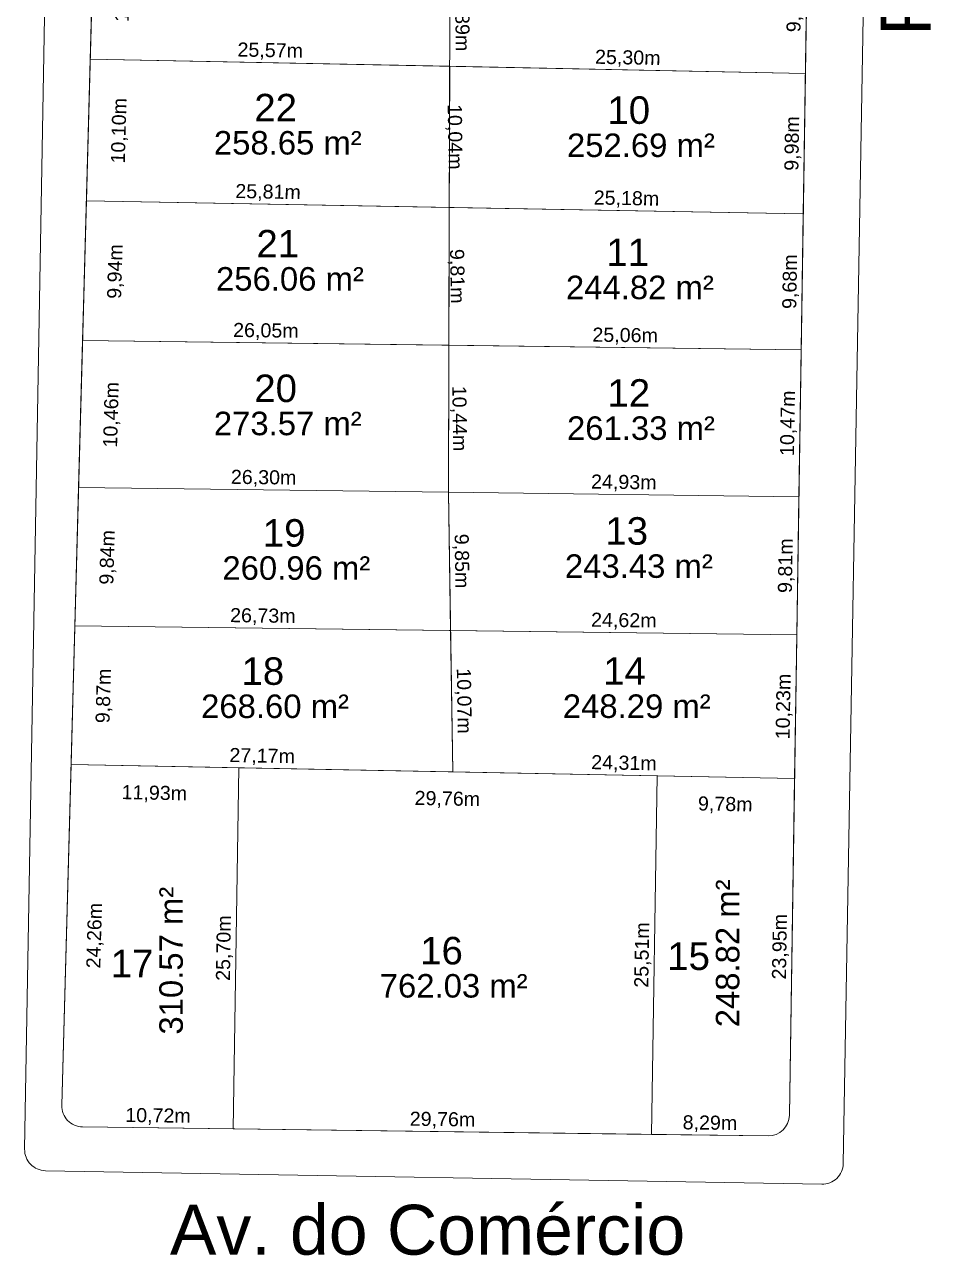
# Model space of a CAD drawing. Header units: metres. Extents: x 3808 to 8215, y 2374 to 6187.
# Drawn here: x 5277.3 to 5341.8, y 4412.4 to 4499.9 of the extents above; entities that cross this region are included whole.
import ezdxf

# ---------------------------------------------------------------- set-up
doc = ezdxf.new("R2010")
doc.units = ezdxf.units.M
for name, color, linetype in [('Areas Lotes', 1, 'Continuous'), ('Calçada', 8, 'Continuous'), ('COTAS', 7, 'Continuous'), ('Lote', 7, 'Continuous'), ('Nome das Ruas', 7, 'Continuous'), ('Nº Lote', 7, 'Continuous'), ('quadras', 7, 'Continuous')]:
    doc.layers.add(name, color=color, linetype=linetype)
doc.styles.add('Arial', font='arial.ttf')
doc.dimstyles.new('Copy(2) of ISO-25', dxfattribs={"dimtxt": 1, "dimasz": 2.5, "dimexe": 1.25, "dimexo": 0.625, "dimgap": 0.2, "dimtad": 1, "dimtoh": 1, "dimlfac": 1, "dimzin": 1, "dimtxsty": 'Arial', "dimblk": 'NONE', "dimcen": 0, "dimse1": 1, "dimse2": 1, "dimsd1": 1, "dimsd2": 1, "dimclrt": 256, "dimaunit": 1, "dimadec": 3, "dimazin": 0, "dimtfac": 1, "dimtmove": 0, "dimatfit": 3, "dimldrblk": 'NONE', "dimfxl": 1, "dimtolj": 1, "dimtzin": 0, "dimarcsym": 0})

# ---------------------------------------------------------------- blocks, each defined once
blk = doc.blocks.new('*D6472')
at = {"layer": 'Defpoints', "color": 0, "linetype": 'Continuous', "transparency": 16777216}
for p in [(5321.888, 4420.964), (5321.888, 4420.964), (5330.175, 4420.855)]:
    blk.add_point(p, dxfattribs=at)
at = {"layer": 'COTAS', "linetype": 'Continuous', "lineweight": 5, "transparency": 16777216, "insert": (5326.042, 4421.711), "char_height": 1, "attachment_point": 5, "rotation": 359.24567, "style": 'Arial'}
blk.add_mtext('\\A1;8,29m', dxfattribs=at)
blk = doc.blocks.new('_None')
blk = doc.blocks.new('*D6473')
at = {"layer": 'Defpoints', "color": 0, "linetype": 'Continuous', "transparency": 16777216}
for p in [(5292.132, 4421.356), (5292.132, 4421.356), (5321.888, 4420.964)]:
    blk.add_point(p, dxfattribs=at)
at = {"layer": 'COTAS', "linetype": 'Continuous', "lineweight": 5, "transparency": 16777216, "insert": (5307.02, 4421.961), "char_height": 1, "attachment_point": 5, "rotation": 359.24567, "style": 'Arial'}
blk.add_mtext('\\A1;29,76m', dxfattribs=at)
blk = doc.blocks.new('*D6474')
at = {"layer": 'Defpoints', "color": 0, "linetype": 'Continuous', "transparency": 16777216}
for p in [(5281.417, 4421.497), (5281.417, 4421.497), (5292.132, 4421.356)]:
    blk.add_point(p, dxfattribs=at)
at = {"layer": 'COTAS', "linetype": 'Continuous', "lineweight": 5, "transparency": 16777216, "insert": (5286.785, 4422.228), "char_height": 1, "attachment_point": 5, "rotation": 359.24567, "style": 'Arial'}
blk.add_mtext('\\A1;10,72m', dxfattribs=at)
blk = doc.blocks.new('*D6475')
at = {"layer": 'Defpoints', "color": 0, "linetype": 'Continuous', "transparency": 16777216}
for p in [(5292.526, 4447.057), (5292.526, 4447.057), (5292.132, 4421.356)]:
    blk.add_point(p, dxfattribs=at)
at = {"layer": 'COTAS', "linetype": 'Continuous', "lineweight": 5, "transparency": 16777216, "insert": (5291.528, 4434.219), "char_height": 1, "attachment_point": 5, "rotation": 89.12055, "style": 'Arial'}
blk.add_mtext('\\A1;25,70m', dxfattribs=at)
blk = doc.blocks.new('*D6476')
at = {"layer": 'Defpoints', "color": 0, "linetype": 'Continuous', "transparency": 16777216}
for p in [(5322.279, 4446.472), (5321.888, 4420.964), (5321.888, 4420.964)]:
    blk.add_point(p, dxfattribs=at)
at = {"layer": 'COTAS', "linetype": 'Continuous', "lineweight": 5, "transparency": 16777216, "insert": (5321.282, 4433.73), "char_height": 1, "attachment_point": 5, "rotation": 89.12055, "style": 'Arial'}
blk.add_mtext('\\A1;25,51m', dxfattribs=at)
blk = doc.blocks.new('*D6477')
at = {"layer": 'Defpoints', "color": 0, "linetype": 'Continuous', "transparency": 16777216}
for p in [(5307.759, 4446.758), (5307.759, 4446.758), (5332.062, 4446.28)]:
    blk.add_point(p, dxfattribs=at)
at = {"layer": 'COTAS', "linetype": 'Continuous', "lineweight": 5, "transparency": 16777216, "insert": (5319.926, 4447.319), "char_height": 1, "attachment_point": 5, "rotation": 358.8733, "style": 'Arial'}
blk.add_mtext('\\A1;24,31m', dxfattribs=at)
blk = doc.blocks.new('*D6478')
at = {"layer": 'Defpoints', "color": 0, "linetype": 'Continuous', "transparency": 16777216}
for p in [(5280.599, 4447.292), (5280.599, 4447.292), (5307.759, 4446.758)]:
    blk.add_point(p, dxfattribs=at)
at = {"layer": 'COTAS', "linetype": 'Continuous', "lineweight": 5, "transparency": 16777216, "insert": (5294.194, 4447.825), "char_height": 1, "attachment_point": 5, "rotation": 358.8733, "style": 'Arial'}
blk.add_mtext('\\A1;27,17m', dxfattribs=at)
blk = doc.blocks.new('*D6479')
at = {"layer": 'Defpoints', "color": 0, "linetype": 'Continuous', "transparency": 16777216}
for p in [(5280.599, 4447.292), (5292.526, 4447.057), (5292.471, 4444.267)]:
    blk.add_point(p, dxfattribs=at)
at = {"layer": 'COTAS', "linetype": 'Continuous', "lineweight": 5, "transparency": 16777216, "insert": (5286.523, 4445.185), "char_height": 1, "attachment_point": 5, "rotation": 358.8733, "style": 'Arial'}
blk.add_mtext('\\A1;11,93m', dxfattribs=at)
blk = doc.blocks.new('*D6480')
at = {"layer": 'Defpoints', "color": 0, "linetype": 'Continuous', "transparency": 16777216}
for p in [(5292.526, 4447.057), (5322.279, 4446.472), (5322.224, 4443.682)]:
    blk.add_point(p, dxfattribs=at)
at = {"layer": 'COTAS', "linetype": 'Continuous', "lineweight": 5, "transparency": 16777216, "insert": (5307.364, 4444.775), "char_height": 1, "attachment_point": 5, "rotation": 358.8733, "style": 'Arial'}
blk.add_mtext('\\A1;29,76m', dxfattribs=at)
blk = doc.blocks.new('*D6481')
at = {"layer": 'Defpoints', "color": 0, "linetype": 'Continuous', "transparency": 16777216}
for p in [(5322.279, 4446.472), (5332.062, 4446.28), (5332.007, 4443.49)]:
    blk.add_point(p, dxfattribs=at)
at = {"layer": 'COTAS', "linetype": 'Continuous', "lineweight": 5, "transparency": 16777216, "insert": (5327.131, 4444.387), "char_height": 1, "attachment_point": 5, "rotation": 358.8733, "style": 'Arial'}
blk.add_mtext('\\A1;9,78m', dxfattribs=at)
blk = doc.blocks.new('*D6482')
at = {"layer": 'Defpoints', "color": 0, "linetype": 'Continuous', "transparency": 16777216}
for p in [(5332.062, 4446.28), (5332.062, 4446.28), (5331.694, 4422.332)]:
    blk.add_point(p, dxfattribs=at)
at = {"layer": 'COTAS', "linetype": 'Continuous', "lineweight": 5, "transparency": 16777216, "insert": (5331.077, 4434.318), "char_height": 1, "attachment_point": 5, "rotation": 89.12055, "style": 'Arial'}
blk.add_mtext('\\A1;23,95m', dxfattribs=at)
blk = doc.blocks.new('*D6483')
at = {"layer": 'Defpoints', "color": 0, "linetype": 'Continuous', "transparency": 16777216}
for p in [(5280.599, 4447.292), (5283.465, 4447.213), (5279.937, 4423.038)]:
    blk.add_point(p, dxfattribs=at)
at = {"layer": 'COTAS', "linetype": 'Continuous', "lineweight": 5, "transparency": 16777216, "insert": (5282.334, 4435.108), "char_height": 1, "attachment_point": 5, "rotation": 88.4374, "style": 'Arial'}
blk.add_mtext('\\A1;24,26m', dxfattribs=at)
blk = doc.blocks.new('*D6484')
at = {"layer": 'Defpoints', "color": 0, "linetype": 'Continuous', "transparency": 16777216}
for p in [(5307.597, 4456.824), (5307.597, 4456.824), (5307.759, 4446.758)]:
    blk.add_point(p, dxfattribs=at)
at = {"layer": 'COTAS', "linetype": 'Continuous', "lineweight": 5, "transparency": 16777216, "insert": (5308.479, 4451.804), "char_height": 1, "attachment_point": 5, "rotation": 270.92215, "style": 'Arial'}
blk.add_mtext('\\A1;10,07m', dxfattribs=at)
blk = doc.blocks.new('*D6485')
at = {"layer": 'Defpoints', "color": 0, "linetype": 'Continuous', "transparency": 16777216}
for p in [(5307.438, 4466.668), (5307.438, 4466.668), (5307.597, 4456.824)]:
    blk.add_point(p, dxfattribs=at)
at = {"layer": 'COTAS', "linetype": 'Continuous', "lineweight": 5, "transparency": 16777216, "insert": (5308.319, 4461.759), "char_height": 1, "attachment_point": 5, "rotation": 270.92215, "style": 'Arial'}
blk.add_mtext('\\A1;9,85m', dxfattribs=at)
blk = doc.blocks.new('*D6486')
at = {"layer": 'Defpoints', "color": 0, "linetype": 'Continuous', "transparency": 16777216}
for p in [(5307.27, 4477.109), (5307.472, 4477.112), (5307.438, 4466.668)]:
    blk.add_point(p, dxfattribs=at)
at = {"layer": 'COTAS', "linetype": 'Continuous', "lineweight": 5, "transparency": 16777216, "insert": (5308.155, 4471.901), "char_height": 1, "attachment_point": 5, "rotation": 270.92215, "style": 'Arial'}
blk.add_mtext('\\A1;10,44m', dxfattribs=at)
blk = doc.blocks.new('*D6487')
at = {"layer": 'Defpoints', "color": 0, "linetype": 'Continuous', "transparency": 16777216}
for p in [(5307.113, 4486.915), (5307.503, 4486.921), (5307.472, 4477.112)]:
    blk.add_point(p, dxfattribs=at)
at = {"layer": 'COTAS', "linetype": 'Continuous', "lineweight": 5, "transparency": 16777216, "insert": (5307.992, 4482.025), "char_height": 1, "attachment_point": 5, "rotation": 270.92215, "style": 'Arial'}
blk.add_mtext('\\A1;9,81m', dxfattribs=at)
blk = doc.blocks.new('*D6488')
at = {"layer": 'Defpoints', "color": 0, "linetype": 'Continuous', "transparency": 16777216}
for p in [(5306.951, 4496.952), (5307.534, 4496.961), (5307.503, 4486.921)]:
    blk.add_point(p, dxfattribs=at)
at = {"layer": 'COTAS', "linetype": 'Continuous', "lineweight": 5, "transparency": 16777216, "insert": (5307.833, 4491.946), "char_height": 1, "attachment_point": 5, "rotation": 270.92215, "style": 'Arial'}
blk.add_mtext('\\A1;10,04m', dxfattribs=at)
blk = doc.blocks.new('*D6489')
at = {"layer": 'Defpoints', "color": 0, "linetype": 'Continuous', "transparency": 16777216}
for p in [(5306.792, 4506.839), (5307.566, 4506.852), (5307.534, 4496.961)]:
    blk.add_point(p, dxfattribs=at)
at = {"layer": 'COTAS', "linetype": 'Continuous', "lineweight": 5, "transparency": 16777216, "insert": (5308.345, 4499.969), "char_height": 1, "attachment_point": 5, "rotation": 270.92215, "style": 'Arial'}
blk.add_mtext('\\A1;9,89m', dxfattribs=at)
blk = doc.blocks.new('*D6500')
at = {"layer": 'Defpoints', "color": 0, "linetype": 'Continuous', "transparency": 16777216}
for p in [(5280.868, 4457.161), (5283.915, 4457.078), (5280.599, 4447.292)]:
    blk.add_point(p, dxfattribs=at)
at = {"layer": 'COTAS', "linetype": 'Continuous', "lineweight": 5, "transparency": 16777216, "insert": (5282.98, 4452.165), "char_height": 1, "attachment_point": 5, "rotation": 88.4374, "style": 'Arial'}
blk.add_mtext('\\A1;9,87m', dxfattribs=at)
blk = doc.blocks.new('*D6501')
at = {"layer": 'Defpoints', "color": 0, "linetype": 'Continuous', "transparency": 16777216}
for p in [(5281.136, 4466.999), (5284.184, 4466.916), (5280.868, 4457.161)]:
    blk.add_point(p, dxfattribs=at)
at = {"layer": 'COTAS', "linetype": 'Continuous', "lineweight": 5, "transparency": 16777216, "insert": (5283.249, 4462.019), "char_height": 1, "attachment_point": 5, "rotation": 88.4374, "style": 'Arial'}
blk.add_mtext('\\A1;9,84m', dxfattribs=at)
blk = doc.blocks.new('*D6502')
at = {"layer": 'Defpoints', "color": 0, "linetype": 'Continuous', "transparency": 16777216}
for p in [(5281.421, 4477.453), (5284.469, 4477.37), (5281.136, 4466.999)]:
    blk.add_point(p, dxfattribs=at)
at = {"layer": 'COTAS', "linetype": 'Continuous', "lineweight": 5, "transparency": 16777216, "insert": (5283.526, 4472.165), "char_height": 1, "attachment_point": 5, "rotation": 88.4374, "style": 'Arial'}
blk.add_mtext('\\A1;10,46m', dxfattribs=at)
blk = doc.blocks.new('*D6503')
at = {"layer": 'Defpoints', "color": 0, "linetype": 'Continuous', "transparency": 16777216}
for p in [(5281.692, 4487.389), (5284.74, 4487.305), (5281.421, 4477.453)]:
    blk.add_point(p, dxfattribs=at)
at = {"layer": 'COTAS', "linetype": 'Continuous', "lineweight": 5, "transparency": 16777216, "insert": (5283.804, 4482.36), "char_height": 1, "attachment_point": 5, "rotation": 88.4374, "style": 'Arial'}
blk.add_mtext('\\A1;9,94m', dxfattribs=at)
blk = doc.blocks.new('*D6504')
at = {"layer": 'Defpoints', "color": 0, "linetype": 'Continuous', "transparency": 16777216}
for p in [(5281.968, 4497.48), (5285.015, 4497.397), (5281.692, 4487.389)]:
    blk.add_point(p, dxfattribs=at)
at = {"layer": 'COTAS', "linetype": 'Continuous', "lineweight": 5, "transparency": 16777216, "insert": (5284.077, 4492.373), "char_height": 1, "attachment_point": 5, "rotation": 88.4374, "style": 'Arial'}
blk.add_mtext('\\A1;10,10m', dxfattribs=at)
blk = doc.blocks.new('*D6505')
at = {"layer": 'Defpoints', "color": 0, "linetype": 'Continuous', "transparency": 16777216}
for p in [(5282.241, 4507.518), (5285.289, 4507.435), (5281.968, 4497.48)]:
    blk.add_point(p, dxfattribs=at)
at = {"layer": 'COTAS', "linetype": 'Continuous', "lineweight": 5, "transparency": 16777216, "insert": (5284.352, 4502.438), "char_height": 1, "attachment_point": 5, "rotation": 88.4374, "style": 'Arial'}
blk.add_mtext('\\A1;10,04m', dxfattribs=at)
blk = doc.blocks.new('*D6524')
at = {"layer": 'Defpoints', "color": 0, "linetype": 'Continuous', "transparency": 16777216}
for p in [(5332.981, 4506.183), (5332.832, 4496.448), (5332.832, 4496.448)]:
    blk.add_point(p, dxfattribs=at)
at = {"layer": 'COTAS', "linetype": 'Continuous', "lineweight": 5, "transparency": 16777216, "insert": (5332.106, 4501.328), "char_height": 1, "attachment_point": 5, "rotation": 89.12055, "style": 'Arial'}
blk.add_mtext('\\A1;9,74m', dxfattribs=at)
blk = doc.blocks.new('*D6525')
at = {"layer": 'Defpoints', "color": 0, "linetype": 'Continuous', "transparency": 16777216}
for p in [(5332.832, 4496.448), (5332.679, 4486.466), (5332.679, 4486.466)]:
    blk.add_point(p, dxfattribs=at)
at = {"layer": 'COTAS', "linetype": 'Continuous', "lineweight": 5, "transparency": 16777216, "insert": (5331.954, 4491.469), "char_height": 1, "attachment_point": 5, "rotation": 89.12055, "style": 'Arial'}
blk.add_mtext('\\A1;9,98m', dxfattribs=at)
blk = doc.blocks.new('*D6526')
at = {"layer": 'Defpoints', "color": 0, "linetype": 'Continuous', "transparency": 16777216}
for p in [(5332.679, 4486.466), (5332.53, 4476.784), (5332.53, 4476.784)]:
    blk.add_point(p, dxfattribs=at)
at = {"layer": 'COTAS', "linetype": 'Continuous', "lineweight": 5, "transparency": 16777216, "insert": (5331.804, 4481.637), "char_height": 1, "attachment_point": 5, "rotation": 89.12055, "style": 'Arial'}
blk.add_mtext('\\A1;9,68m', dxfattribs=at)
blk = doc.blocks.new('*D6527')
at = {"layer": 'Defpoints', "color": 0, "linetype": 'Continuous', "transparency": 16777216}
for p in [(5332.53, 4476.784), (5332.369, 4466.319), (5332.369, 4466.319)]:
    blk.add_point(p, dxfattribs=at)
at = {"layer": 'COTAS', "linetype": 'Continuous', "lineweight": 5, "transparency": 16777216, "insert": (5331.649, 4471.564), "char_height": 1, "attachment_point": 5, "rotation": 89.12055, "style": 'Arial'}
blk.add_mtext('\\A1;10,47m', dxfattribs=at)
blk = doc.blocks.new('*D6528')
at = {"layer": 'Defpoints', "color": 0, "linetype": 'Continuous', "transparency": 16777216}
for p in [(5332.369, 4466.319), (5332.219, 4456.513), (5332.219, 4456.513)]:
    blk.add_point(p, dxfattribs=at)
at = {"layer": 'COTAS', "linetype": 'Continuous', "lineweight": 5, "transparency": 16777216, "insert": (5331.493, 4461.429), "char_height": 1, "attachment_point": 5, "rotation": 89.12055, "style": 'Arial'}
blk.add_mtext('\\A1;9,81m', dxfattribs=at)
blk = doc.blocks.new('*D6529')
at = {"layer": 'Defpoints', "color": 0, "linetype": 'Continuous', "transparency": 16777216}
for p in [(5332.219, 4456.513), (5332.062, 4446.28), (5332.062, 4446.28)]:
    blk.add_point(p, dxfattribs=at)
at = {"layer": 'COTAS', "linetype": 'Continuous', "lineweight": 5, "transparency": 16777216, "insert": (5331.339, 4451.409), "char_height": 1, "attachment_point": 5, "rotation": 89.12055, "style": 'Arial'}
blk.add_mtext('\\A1;10,23m', dxfattribs=at)
blk = doc.blocks.new('*D6530')
at = {"layer": 'Defpoints', "color": 0, "linetype": 'Continuous', "transparency": 16777216}
for p in [(5280.868, 4457.161), (5307.597, 4456.824), (5307.597, 4456.824)]:
    blk.add_point(p, dxfattribs=at)
at = {"layer": 'COTAS', "linetype": 'Continuous', "lineweight": 5, "transparency": 16777216, "insert": (5294.242, 4457.793), "char_height": 1, "attachment_point": 5, "rotation": 359.27696, "style": 'Arial'}
blk.add_mtext('\\A1;26,73m', dxfattribs=at)
blk = doc.blocks.new('*D6531')
at = {"layer": 'Defpoints', "color": 0, "linetype": 'Continuous', "transparency": 16777216}
for p in [(5281.136, 4466.999), (5307.438, 4466.668), (5307.438, 4466.668)]:
    blk.add_point(p, dxfattribs=at)
at = {"layer": 'COTAS', "linetype": 'Continuous', "lineweight": 5, "transparency": 16777216, "insert": (5294.297, 4467.634), "char_height": 1, "attachment_point": 5, "rotation": 359.27863, "style": 'Arial'}
blk.add_mtext('\\A1;26,30m', dxfattribs=at)
blk = doc.blocks.new('*D6532')
at = {"layer": 'Defpoints', "color": 0, "linetype": 'Continuous', "transparency": 16777216}
for p in [(5281.421, 4477.453), (5307.472, 4477.112), (5307.472, 4477.112)]:
    blk.add_point(p, dxfattribs=at)
at = {"layer": 'COTAS', "linetype": 'Continuous', "lineweight": 5, "transparency": 16777216, "insert": (5294.457, 4478.083), "char_height": 1, "attachment_point": 5, "rotation": 359.24971, "style": 'Arial'}
blk.add_mtext('\\A1;26,05m', dxfattribs=at)
blk = doc.blocks.new('*D6533')
at = {"layer": 'Defpoints', "color": 0, "linetype": 'Continuous', "transparency": 16777216}
for p in [(5281.692, 4487.389), (5281.692, 4487.389), (5307.503, 4486.921)]:
    blk.add_point(p, dxfattribs=at)
at = {"layer": 'COTAS', "linetype": 'Continuous', "lineweight": 5, "transparency": 16777216, "insert": (5294.612, 4487.956), "char_height": 1, "attachment_point": 5, "rotation": 358.96294, "style": 'Arial'}
blk.add_mtext('\\A1;25,81m', dxfattribs=at)
blk = doc.blocks.new('*D6534')
at = {"layer": 'Defpoints', "color": 0, "linetype": 'Continuous', "transparency": 16777216}
for p in [(5281.968, 4497.48), (5307.534, 4496.961), (5307.534, 4496.961)]:
    blk.add_point(p, dxfattribs=at)
at = {"layer": 'COTAS', "linetype": 'Continuous', "lineweight": 5, "transparency": 16777216, "insert": (5294.767, 4498.022), "char_height": 1, "attachment_point": 5, "rotation": 358.83678, "style": 'Arial'}
blk.add_mtext('\\A1;25,57m', dxfattribs=at)
blk = doc.blocks.new('*D6551')
at = {"layer": 'Defpoints', "color": 0, "linetype": 'Continuous', "transparency": 16777216}
for p in [(5307.534, 4496.961), (5332.832, 4496.448), (5332.832, 4496.448)]:
    blk.add_point(p, dxfattribs=at)
at = {"layer": 'COTAS', "linetype": 'Continuous', "lineweight": 5, "transparency": 16777216, "insert": (5320.199, 4497.505), "char_height": 1, "attachment_point": 5, "rotation": 358.83678, "style": 'Arial'}
blk.add_mtext('\\A1;25,30m', dxfattribs=at)
blk = doc.blocks.new('*D6552')
at = {"layer": 'Defpoints', "color": 0, "linetype": 'Continuous', "transparency": 16777216}
for p in [(5307.503, 4486.921), (5332.679, 4486.466), (5332.679, 4486.466)]:
    blk.add_point(p, dxfattribs=at)
at = {"layer": 'COTAS', "linetype": 'Continuous', "lineweight": 5, "transparency": 16777216, "insert": (5320.105, 4487.494), "char_height": 1, "attachment_point": 5, "rotation": 358.96294, "style": 'Arial'}
blk.add_mtext('\\A1;25,18m', dxfattribs=at)
blk = doc.blocks.new('*D6553')
at = {"layer": 'Defpoints', "color": 0, "linetype": 'Continuous', "transparency": 16777216}
for p in [(5307.472, 4477.112), (5307.472, 4477.112), (5332.53, 4476.784)]:
    blk.add_point(p, dxfattribs=at)
at = {"layer": 'COTAS', "linetype": 'Continuous', "lineweight": 5, "transparency": 16777216, "insert": (5320.011, 4477.749), "char_height": 1, "attachment_point": 5, "rotation": 359.24971, "style": 'Arial'}
blk.add_mtext('\\A1;25,06m', dxfattribs=at)
blk = doc.blocks.new('*D6554')
at = {"layer": 'Defpoints', "color": 0, "linetype": 'Continuous', "transparency": 16777216}
for p in [(5307.438, 4466.668), (5307.438, 4466.668), (5332.369, 4466.319)]:
    blk.add_point(p, dxfattribs=at)
at = {"layer": 'COTAS', "linetype": 'Continuous', "lineweight": 5, "transparency": 16777216, "insert": (5319.915, 4467.295), "char_height": 1, "attachment_point": 5, "rotation": 359.19905, "style": 'Arial'}
blk.add_mtext('\\A1;24,93m', dxfattribs=at)
blk = doc.blocks.new('*D6555')
at = {"layer": 'Defpoints', "color": 0, "linetype": 'Continuous', "transparency": 16777216}
for p in [(5307.597, 4456.824), (5332.219, 4456.513), (5332.219, 4456.513)]:
    blk.add_point(p, dxfattribs=at)
at = {"layer": 'COTAS', "linetype": 'Continuous', "lineweight": 5, "transparency": 16777216, "insert": (5319.918, 4457.469), "char_height": 1, "attachment_point": 5, "rotation": 359.27696, "style": 'Arial'}
blk.add_mtext('\\A1;24,62m', dxfattribs=at)

msp = doc.modelspace()

# ---------------------------------------------------------------- linework, layer by layer
at = {"layer": 'Calçada', "linetype": 'Continuous', "lineweight": 5}
for p, q in [((5280.288, 4590.591), (5277.296, 4419.91)), ((5338.466, 4589.568), (5335.527, 4418.892)), ((5334.001, 4417.418), (5278.77, 4418.384))]:
    msp.add_line(p, q, dxfattribs=at)
for centre, start, end in [((5278.796, 4419.884), 178.9959, 268.99762), ((5334.027, 4418.917), 268.99762, 359.01349)]:
    msp.add_arc(centre, 1.5, start, end, dxfattribs=at)
at = {"layer": 'Lote', "lineweight": 5}
for p, q in [((5307.438, 4466.668), (5307.555, 4503.356)), ((5281.968, 4497.48), (5332.832, 4496.448)), ((5281.692, 4487.389), (5332.679, 4486.466)), ((5281.421, 4477.453), (5332.53, 4476.784)), ((5281.136, 4466.999), (5307.438, 4466.668)), ((5307.759, 4446.758), (5307.438, 4466.668)), ((5307.438, 4466.668), (5332.369, 4466.319)), ((5332.219, 4456.513), (5280.868, 4457.161)), ((5280.599, 4447.292), (5332.062, 4446.28)), ((5292.526, 4447.057), (5292.132, 4421.356)), ((5322.279, 4446.472), (5321.888, 4420.964))]:
    msp.add_line(p, q, dxfattribs=at)
at = {"layer": 'Lote', "linetype": 'Continuous', "lineweight": 5, "flags": 128}
for points in [[(5281.968, 4497.48), (5281.692, 4487.389), (5307.503, 4486.921), (5307.534, 4496.961)], [(5332.679, 4486.466), (5332.832, 4496.448), (5307.534, 4496.961), (5307.503, 4486.921)], [(5281.692, 4487.389), (5281.421, 4477.453), (5307.472, 4477.112), (5307.503, 4486.921)], [(5332.53, 4476.784), (5332.679, 4486.466), (5307.503, 4486.921), (5307.472, 4477.112)], [(5307.438, 4466.668), (5307.472, 4477.112), (5281.421, 4477.453), (5281.136, 4466.999)], [(5332.369, 4466.319), (5332.53, 4476.784), (5307.472, 4477.112), (5307.438, 4466.668)], [(5307.597, 4456.824), (5307.438, 4466.668), (5281.136, 4466.999), (5280.868, 4457.161)], [(5307.438, 4466.668), (5307.597, 4456.824), (5332.219, 4456.513), (5332.369, 4466.319)], [(5280.868, 4457.161), (5280.599, 4447.292), (5307.759, 4446.758), (5307.597, 4456.824)], [(5332.062, 4446.28), (5332.219, 4456.513), (5307.597, 4456.824), (5307.759, 4446.758)], [(5292.132, 4421.356), (5321.888, 4420.964), (5322.279, 4446.472), (5292.526, 4447.057)]]:
    msp.add_lwpolyline(points, close=True, dxfattribs=at)
for points in [[(5292.526, 4447.057), (5280.599, 4447.292), (5279.937, 4423.038, 0.418351), (5281.417, 4421.497), (5292.132, 4421.356)], [(5332.062, 4446.28), (5322.279, 4446.472), (5321.888, 4420.964), (5330.175, 4420.855, 0.413574), (5331.694, 4422.332)]]:
    msp.add_lwpolyline(points, format="xyb", close=True, dxfattribs=at)
at = {"layer": 'quadras', "lineweight": 5}
for p, q in [((5284.453, 4588.575), (5279.937, 4423.038)), ((5334.208, 4586.064), (5331.694, 4422.332)), ((5330.175, 4420.855), (5281.417, 4421.497))]:
    msp.add_line(p, q, dxfattribs=at)
at = {"layer": 'quadras', "linetype": 'Continuous', "lineweight": 5, "flags": 128}
msp.add_lwpolyline([(5279.937, 4423.038, 0.418351), (5281.417, 4421.497), (5330.175, 4420.855, 0.413574), (5331.694, 4422.332), (5334.208, 4586.064, 0.403437), (5332.786, 4587.585), (5286.03, 4590.032, 0.421558), (5284.453, 4588.575)], format="xyb", close=True, dxfattribs=at)
at = {"layer": 'quadras', "lineweight": 5}
for centre, start, end in [((5281.436, 4422.997), 178.4374, 269.24567), ((5330.194, 4422.355), 269.24567, 359.12055)]:
    msp.add_arc(centre, 1.5, start, end, dxfattribs=at)

# ---------------------------------------------------------------- texts
at = {"layer": 'Areas Lotes', "lineweight": 5, "style": 'Arial'}
for s, p in [('258.65 m²', (5290.756, 4490.683)), ('252.69 m²', (5315.872, 4490.507)), ('256.06 m²', (5290.907, 4481.001)), ('244.82 m²', (5315.798, 4480.392)), ('273.57 m²', (5290.756, 4470.713)), ('261.33 m²', (5315.874, 4470.382)), ('260.96 m²', (5291.361, 4460.426)), ('243.43 m²', (5315.726, 4460.564)), ('268.60 m²', (5289.848, 4450.592)), ('248.29 m²', (5315.577, 4450.598)), ('762.03 m²', (5302.555, 4430.702))]:
    msp.add_text(s, height=1.6726, dxfattribs=at).set_placement(p)
for s, p in [('248.82 m²', (5328.134, 4428.587)), ('310.57 m²', (5288.549, 4428.066))]:
    msp.add_text(s, height=1.6726, rotation=90, dxfattribs=at).set_placement(p)
at = {"layer": 'Nome das Ruas', "lineweight": 5, "style": 'Arial'}
msp.add_text('Rua Ceará', height=3.55, rotation=90, dxfattribs=at).set_placement((5341.742, 4499.131, 165.916))
msp.add_text('Av. do Comércio', height=3.55, dxfattribs=at).set_placement((5287.63, 4412.408, 165.916))
at = {"layer": 'Nº Lote', "lineweight": 5, "style": 'Arial'}
for s, p in [('22', (5293.63, 4493.044, 1.36)), ('10', (5318.746, 4492.867, 1.36)), ('21', (5293.781, 4483.361, 1.36)), ('11', (5318.672, 4482.752, 1.36)), ('20', (5293.63, 4473.073, 1.36)), ('12', (5318.748, 4472.742, 1.36)), ('19', (5294.235, 4462.786, 1.36)), ('13', (5318.6, 4462.924, 1.36)), ('18', (5292.721, 4452.952, 1.36)), ('14', (5318.451, 4452.958, 1.36)), ('16', (5305.429, 4433.062, 1.36)), ('15', (5323.003, 4432.665, 1.36)), ('17', (5283.418, 4432.144, 1.36))]:
    msp.add_text(s, height=1.9563, dxfattribs=at).set_placement(p)

# ---------------------------------------------------------------- dimensions: what is measured, and where the dimension line sits
at = {"layer": 'COTAS', "linetype": 'Continuous', "lineweight": 5}
for base, p1, p2, angle, picture, middle in [((5285.289, 4507.435), (5281.968, 4497.48), (5282.241, 4507.518), 268.4374, '*D6505', (5284.352, 4502.438)), ((5332.832, 4496.448), (5332.981, 4506.183), (5332.832, 4496.448), 89.12055, '*D6524', (5332.106, 4501.328)), ((5285.0153, 4497.3973), (5281.6924, 4487.3886), (5281.9677, 4497.4805), 268.4374, '*D6504', (5284.077, 4492.3732)), ((5306.951, 4496.952), (5307.503, 4486.921), (5307.534, 4496.961), 270.92215, '*D6488', (5307.833, 4491.946)), ((5332.679, 4486.466), (5332.832, 4496.448), (5332.679, 4486.466), 89.12055, '*D6525', (5331.954, 4491.469)), ((5284.74, 4487.305), (5281.421, 4477.453), (5281.692, 4487.389), 268.4374, '*D6503', (5283.804, 4482.36)), ((5307.113, 4486.915), (5307.472, 4477.112), (5307.503, 4486.921), 270.92215, '*D6487', (5307.992, 4482.025)), ((5332.53, 4476.784), (5332.679, 4486.466), (5332.53, 4476.784), 89.12055, '*D6526', (5331.804, 4481.637)), ((5284.469, 4477.37), (5281.136, 4466.999), (5281.421, 4477.453), 268.4374, '*D6502', (5283.526, 4472.165)), ((5307.27, 4477.109), (5307.438, 4466.668), (5307.472, 4477.112), 270.92215, '*D6486', (5308.155, 4471.901)), ((5332.369, 4466.319), (5332.53, 4476.784), (5332.369, 4466.319), 89.12055, '*D6527', (5331.649, 4471.564)), ((5284.184, 4466.916), (5280.868, 4457.161), (5281.136, 4466.999), 268.4374, '*D6501', (5283.249, 4462.019)), ((5307.438, 4466.668), (5307.597, 4456.824), (5307.438, 4466.668), 270.92215, '*D6485', (5308.319, 4461.759)), ((5332.219, 4456.513), (5332.369, 4466.319), (5332.219, 4456.513), 89.12055, '*D6528', (5331.493, 4461.429)), ((5332.062, 4446.28), (5332.219, 4456.513), (5332.062, 4446.28), 89.12055, '*D6529', (5331.339, 4451.409)), ((5322.224, 4443.682), (5292.526, 4447.057), (5322.279, 4446.472), 178.8733, '*D6480', (5307.364, 4444.775)), ((5332.007, 4443.49), (5322.279, 4446.472), (5332.062, 4446.28), 178.8733, '*D6481', (5327.131, 4444.387))]:
    dim = msp.add_linear_dim(base=base, p1=p1, p2=p2, angle=angle, dimstyle='Copy(2) of ISO-25', override={"dimpost": 'm', "dimtmove": 1}, dxfattribs=at)
    dim.commit()
    dim.dimension.update_dxf_attribs({"geometry": picture, "text_midpoint": middle})
dim = msp.add_linear_dim(base=(5306.792, 4506.839), p1=(5307.534, 4496.961), p2=(5307.566, 4506.852), angle=270.92215, dimstyle='Copy(2) of ISO-25', override={"dimpost": 'm', "dimtmove": 1}, dxfattribs=at)
dim.commit()
dim.dimension.update_dxf_attribs({"geometry": '*D6489', "text_midpoint": (5307.544, 4499.957), "dimtype": 160})
for p1, p2, distance, picture, middle in [((5281.968, 4497.48), (5307.534, 4496.961), 0, '*D6534', (5294.767, 4498.022)), ((5307.534, 4496.961), (5332.832, 4496.448), 0, '*D6551', (5320.199, 4497.505)), ((5307.5026, 4486.9214), (5281.6924, 4487.3886), 0, '*D6533', (5294.612, 4487.9558)), ((5307.503, 4486.921), (5332.679, 4486.466), 0, '*D6552', (5320.105, 4487.494)), ((5281.421, 4477.453), (5307.472, 4477.112), 0, '*D6532', (5294.457, 4478.083)), ((5332.53, 4476.784), (5307.472, 4477.112), 0, '*D6553', (5320.011, 4477.749)), ((5281.136, 4466.999), (5307.438, 4466.668), 0, '*D6531', (5294.297, 4467.634)), ((5332.369, 4466.319), (5307.438, 4466.668), 0, '*D6554', (5319.915, 4467.295)), ((5280.868, 4457.161), (5307.597, 4456.824), 0, '*D6530', (5294.242, 4457.793)), ((5307.597, 4456.824), (5332.219, 4456.513), 0, '*D6555', (5319.918, 4457.469)), ((5280.599, 4447.292), (5280.868, 4457.161), -3.049, '*D6500', (5282.98, 4452.165)), ((5307.759, 4446.758), (5307.597, 4456.824), 0, '*D6484', (5308.479, 4451.804)), ((5307.759, 4446.758), (5280.599, 4447.292), 0, '*D6478', (5294.194, 4447.825)), ((5332.062, 4446.28), (5307.759, 4446.758), 0, '*D6477', (5319.926, 4447.319)), ((5279.937, 4423.038), (5280.599, 4447.292), -2.868, '*D6483', (5282.334, 4435.108)), ((5280.599, 4447.292), (5292.526, 4447.057), -2.791, '*D6479', (5286.523, 4445.185)), ((5292.132, 4421.356), (5292.526, 4447.057), 0, '*D6475', (5291.528, 4434.219)), ((5322.279, 4446.472), (5321.888, 4420.964), 0, '*D6476', (5321.282, 4433.73)), ((5331.694, 4422.332), (5332.062, 4446.28), 0, '*D6482', (5331.077, 4434.318)), ((5292.132, 4421.356), (5281.417, 4421.497), 0, '*D6474', (5286.785, 4422.228)), ((5321.888, 4420.964), (5292.132, 4421.356), 0, '*D6473', (5307.02, 4421.961)), ((5330.175, 4420.855), (5321.888, 4420.964), 0, '*D6472', (5326.042, 4421.711))]:
    dim = msp.add_aligned_dim(p1=p1, p2=p2, distance=distance, dimstyle='Copy(2) of ISO-25', override={"dimpost": 'm'}, dxfattribs=at)
    dim.commit()
    dim.dimension.update_dxf_attribs({"geometry": picture, "text_midpoint": middle})

doc.saveas('drawing.dxf')
